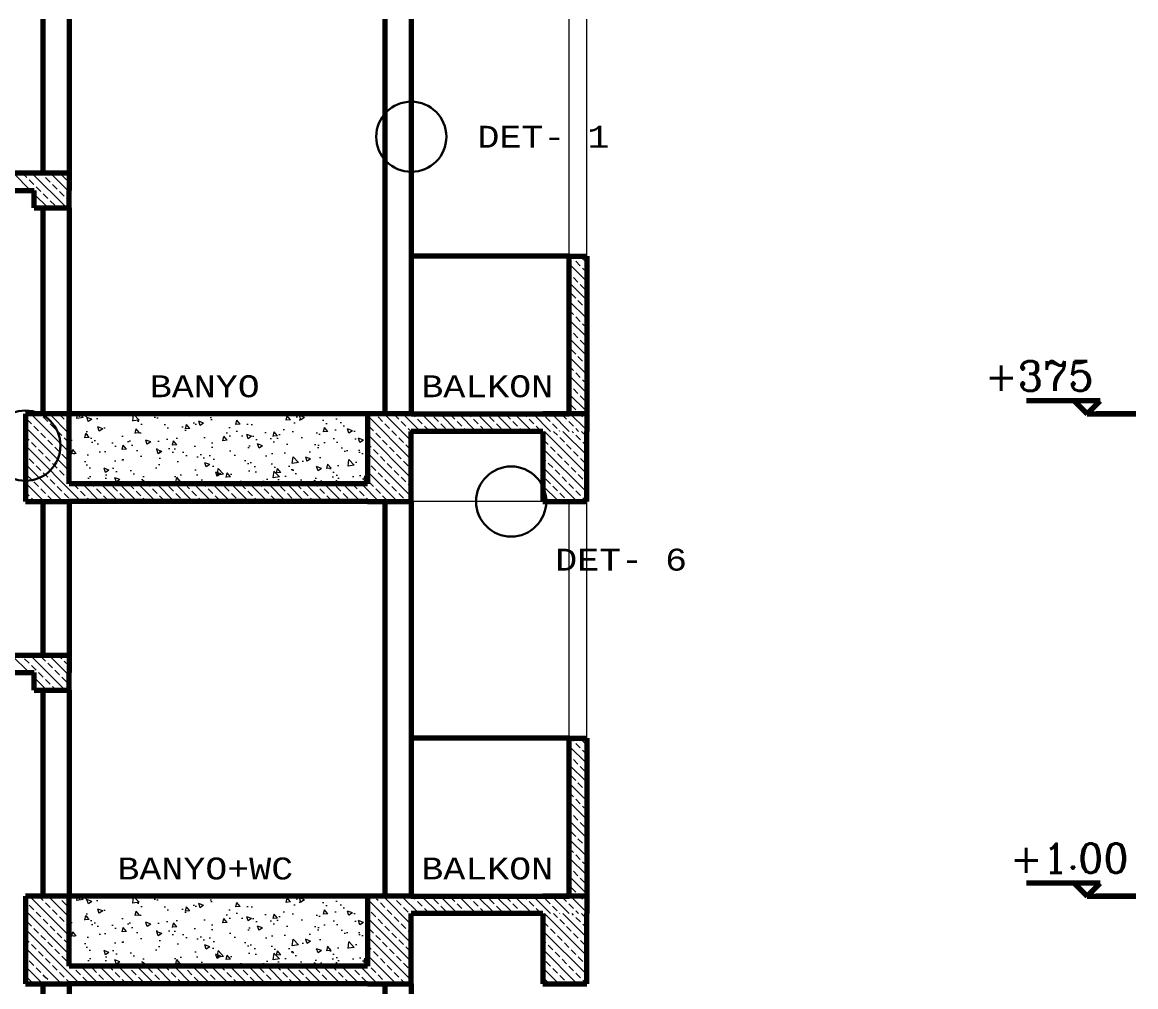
# Model space of a CAD drawing. Header units: millimetres. Extents: x 35860 to 71103, y -11298 to -8385.
# Drawn here: x 55175 to 55810, y -10515 to -9965 of the extents above; entities that cross this region are included whole.
import ezdxf
from ezdxf.enums import TextEntityAlignment as Align

# ---------------------------------------------------------------- set-up
doc = ezdxf.new("R2010")
doc.units = ezdxf.units.MM
doc.header["$MEASUREMENT"] = 0
doc.layers.get('0').update_dxf_attribs({"lineweight": 15})
for name, color, linetype, lineweight in [('02', 2, 'Continuous', 20), ('03_Yazı', 1, 'Continuous', 30), ('07', 3, 'Continuous', 70)]:
    doc.layers.add(name, color=color, linetype=linetype, lineweight=lineweight)
doc.styles.add('C', font='')
doc.styles.add('ROMANC', font='romanc', dxfattribs={"height": 0.11})
doc.styles.get('C').set_extended_font_data('Courier New Tur')

# ---------------------------------------------------------------- blocks, each defined once
blk = doc.blocks.new('DET_NO')
at = {"layer": '03_Yazı'}
blk.add_circle((0, 0), 20, dxfattribs=at)
at = {"layer": '03_Yazı', "style": 'C'}
blk.add_attdef('DET-1', text='', height=12.5, dxfattribs=at).set_placement((-30, 0), align=Align.MIDDLE_RIGHT)

msp = doc.modelspace()

# ---------------------------------------------------------------- hatches: boundary and pattern name
h = msp.add_hatch()
h.set_pattern_fill('AR-CONC', color=256, scale=4, style=0)
h.set_pattern_definition([(130, (104146.652, -325.935), (-28.690407, -2.510085), [3, -33]), (185, (104146.652, -325.935), (5.550053, 30.087685), [2.4, -26.4]), (79.5486, (104144.26, -326.144), (-23.140375, 27.577582), [2.549608, -28.045684]), (133.8158, (104146.65, -317.935), (-42.689642, -6.62076), [4.5, -49.5]), (83.3644, (104143.094, -318.487), (-37.386508, 38.964715), [3.82441, -42.06852]), (188.8158, (104146.65, -317.935), (-37.386478, 38.964744), [3.6, -39.6]), (159, (104142.652, -319.935), (-23.876282, -16.104756), [3, -33]), (214, (104142.652, -319.935), (-9.732613, 29.006002), [2.4, -26.4]), (108.5486, (104140.662, -321.277), (-33.608905, 12.90122), [2.549608, -28.045684]), (142.5, (104146.652, -325.935), (-0.4863942, 13.3157542), [0, -26.08, 0, -26.8, 0, -26.5]), (172.5, (104146.652, -325.935), (-10.5227815, 15.7764685), [0, -15.28, 0, -25.48, 0, -10.1]), (212.5, (104155.572, -325.935), (-21.3528974, -0.9021949), [0, -10, 0, -31.2, 0, -41.4]), (222.5, (104159.572, -325.935), (-23.327447, 4.004199), [0, -13, 0, -20.72, 0, -29.4])])
h.paths.add_polyline_path([(55202.08, -9913.42), (55372.08, -9913.42), (55372.08, -9953.42), (55202.08, -9953.42)])
h.paths.add_polyline_path([(55202.08, -10188.42), (55372.08, -10188.42), (55372.08, -10228.42), (55202.08, -10228.42)])
h = msp.add_hatch()
h.set_pattern_fill('AR-CONC', color=256, scale=4, style=0)
h.set_pattern_definition([(130, (104146.652, -600.935), (-28.690407, -2.510085), [3, -33]), (185, (104146.652, -600.935), (5.550053, 30.087685), [2.4, -26.4]), (79.5486, (104144.26, -601.144), (-23.140375, 27.577582), [2.549608, -28.045684]), (133.8158, (104146.65, -592.935), (-42.689642, -6.62076), [4.5, -49.5]), (83.3644, (104143.094, -593.487), (-37.386508, 38.964715), [3.82441, -42.06852]), (188.8158, (104146.65, -592.935), (-37.386478, 38.964744), [3.6, -39.6]), (159, (104142.652, -594.935), (-23.876282, -16.104756), [3, -33]), (214, (104142.652, -594.935), (-9.732613, 29.006002), [2.4, -26.4]), (108.5486, (104140.662, -596.277), (-33.608905, 12.90122), [2.549608, -28.045684]), (142.5, (104146.652, -600.935), (-0.4863942, 13.3157542), [0, -26.08, 0, -26.8, 0, -26.5]), (172.5, (104146.652, -600.935), (-10.5227815, 15.7764685), [0, -15.28, 0, -25.48, 0, -10.1]), (212.5, (104155.572, -600.935), (-21.3528974, -0.9021949), [0, -10, 0, -31.2, 0, -41.4]), (222.5, (104159.572, -600.935), (-23.327447, 4.004199), [0, -13, 0, -20.72, 0, -29.4])])
h.paths.add_polyline_path([(55202.08, -10188.42), (55372.08, -10188.42), (55372.08, -10228.42), (55202.08, -10228.42)])
h.paths.add_polyline_path([(55202.08, -10463.42), (55372.08, -10463.42), (55372.08, -10503.42), (55202.08, -10503.42)])
h = msp.add_hatch()
h.set_pattern_fill('ANSI33', color=256, scale=30, style=0)
h.set_pattern_definition([(135, (108030.7684, -484.8955), (5.3033009, 5.3033009), []), (135, (108025.465, -484.8955), (5.3033009, 5.3033009), [3.75, -1.875])])
h.paths.add_polyline_path([(55472.08, -10198.42), (55497.08, -10198.42), (55497.08, -10238.42), (55472.08, -10238.42)])
h = msp.add_hatch()
h.set_pattern_fill('AR-CONC', color=256, scale=4, style=0)
h.set_pattern_definition([(130, (104146.652, -875.935), (-28.690407, -2.510085), [3, -33]), (185, (104146.652, -875.935), (5.550053, 30.087685), [2.4, -26.4]), (79.5486, (104144.26, -876.144), (-23.140375, 27.577582), [2.549608, -28.045684]), (133.8158, (104146.65, -867.935), (-42.689642, -6.62076), [4.5, -49.5]), (83.3644, (104143.094, -868.487), (-37.386508, 38.964715), [3.82441, -42.06852]), (188.8158, (104146.65, -867.935), (-37.386478, 38.964744), [3.6, -39.6]), (159, (104142.652, -869.935), (-23.876282, -16.104756), [3, -33]), (214, (104142.652, -869.935), (-9.732613, 29.006002), [2.4, -26.4]), (108.5486, (104140.662, -871.277), (-33.608905, 12.90122), [2.549608, -28.045684]), (142.5, (104146.652, -875.935), (-0.4863942, 13.3157542), [0, -26.08, 0, -26.8, 0, -26.5]), (172.5, (104146.652, -875.935), (-10.5227815, 15.7764685), [0, -15.28, 0, -25.48, 0, -10.1]), (212.5, (104155.572, -875.935), (-21.3528974, -0.9021949), [0, -10, 0, -31.2, 0, -41.4]), (222.5, (104159.572, -875.935), (-23.327447, 4.004199), [0, -13, 0, -20.72, 0, -29.4])])
h.paths.add_polyline_path([(55202.08, -10463.42), (55202.08, -10503.42), (55372.08, -10503.42), (55372.08, -10463.42)])
h.paths.add_polyline_path([(55372.08, -10778.42), (55372.08, -10738.42), (55202.08, -10738.42), (55202.08, -10778.42)])
h = msp.add_hatch()
h.set_pattern_fill('ANSI33', color=256, scale=30, style=0)
h.set_pattern_definition([(135, (108030.7684, -759.8955), (5.3033009, 5.3033009), []), (135, (108025.465, -759.8955), (5.3033009, 5.3033009), [3.75, -1.875])])
h.paths.add_polyline_path([(55472.08, -10473.42), (55497.08, -10473.42), (55497.08, -10513.42), (55472.08, -10513.42)])

# ---------------------------------------------------------------- linework, layer by layer
for p, q in [((55487.08, -10098.42), (55487.08, -9963.42)), ((55497.08, -10098.42), (55497.08, -9963.42)), ((55180, -10060.98), (55170, -10050.98)), ((55177.91, -10053.59), (55175.3, -10050.98)), ((55181.89, -10057.57), (55179.24, -10054.92)), ((55200.61, -10070.98), (55180.61, -10050.98)), ((55187.19, -10052.27), (55185.91, -10050.98)), ((55191.17, -10056.25), (55188.52, -10053.59)), ((55202.08, -10061.85), (55191.21, -10050.98)), ((55200.45, -10054.92), (55197.8, -10052.27)), ((55202.08, -10051.25), (55201.82, -10050.98)), ((55185.87, -10061.55), (55183.22, -10058.9)), ((55195.15, -10060.22), (55192.5, -10057.57)), ((55199.13, -10064.2), (55196.47, -10061.55)), ((55202.08, -10056.55), (55201.78, -10056.25)), ((55190, -10070.98), (55182.08, -10063.07)), ((55184.54, -10070.83), (55182.08, -10068.37)), ((55189.85, -10065.53), (55187.19, -10062.87)), ((55193.82, -10069.5), (55191.17, -10066.85)), ((55202.08, -10067.16), (55200.45, -10065.53)), ((55195.3, -10070.98), (55195.15, -10070.83)), ((55489.48, -10100), (55487.91, -10098.42)), ((55497.08, -10102.3), (55493.21, -10098.42)), ((55497.08, -10112.9), (55487.08, -10102.9)), ((55493.46, -10103.97), (55490.81, -10101.32)), ((55497.08, -10107.6), (55494.79, -10105.3)), ((55488.16, -10109.28), (55487.08, -10108.21)), ((55492.13, -10113.26), (55489.48, -10110.6)), ((55497.08, -10123.51), (55487.08, -10113.51)), ((55496.11, -10117.23), (55493.46, -10114.58)), ((55497.08, -10134.12), (55487.08, -10124.12)), ((55490.81, -10122.54), (55488.16, -10119.88)), ((55494.79, -10126.51), (55492.13, -10123.86)), ((55489.48, -10131.82), (55487.08, -10129.42)), ((55497.08, -10128.81), (55496.11, -10127.84)), ((55497.08, -10144.72), (55487.08, -10134.72)), ((55493.46, -10135.79), (55490.81, -10133.14)), ((55497.08, -10139.42), (55494.79, -10137.12)), ((55488.16, -10141.1), (55487.08, -10140.03)), ((55492.13, -10145.08), (55489.48, -10142.42)), ((55497.08, -10155.33), (55487.08, -10145.33)), ((55496.11, -10149.05), (55493.46, -10146.4)), ((55497.08, -10165.94), (55487.08, -10155.94)), ((55490.81, -10154.36), (55488.16, -10151.7)), ((55494.79, -10158.33), (55492.13, -10155.68)), ((55489.48, -10163.64), (55487.08, -10161.24)), ((55497.08, -10160.63), (55496.11, -10159.66)), ((55497.08, -10176.54), (55487.08, -10166.54)), ((55493.46, -10167.61), (55490.81, -10164.96)), ((55497.08, -10171.24), (55494.79, -10168.94)), ((55488.16, -10172.92), (55487.08, -10171.85)), ((55492.13, -10176.9), (55489.48, -10174.24)), ((55497.08, -10187.15), (55487.08, -10177.15)), ((55496.11, -10180.87), (55493.46, -10178.22)), ((55202.08, -10210.35), (55180.16, -10188.42)), ((55185.87, -10188.83), (55185.46, -10188.42)), ((55202.08, -10199.74), (55190.77, -10188.42)), ((55199.13, -10191.48), (55196.47, -10188.83)), ((55202.08, -10189.13), (55201.37, -10188.42)), ((55376.79, -10188.83), (55376.38, -10188.42)), ((55397.08, -10203.82), (55381.68, -10188.42)), ((55390.05, -10191.48), (55387.39, -10188.83)), ((55402.29, -10198.42), (55392.29, -10188.42)), ((55399.33, -10190.15), (55397.59, -10188.42)), ((55412.9, -10198.42), (55402.9, -10188.42)), ((55408.61, -10188.83), (55408.2, -10188.42)), ((55423.5, -10198.42), (55413.5, -10188.42)), ((55421.86, -10191.48), (55419.21, -10188.83)), ((55434.11, -10198.42), (55424.11, -10188.42)), ((55431.15, -10190.15), (55429.41, -10188.42)), ((55444.72, -10198.42), (55434.72, -10188.42)), ((55440.43, -10188.83), (55440.02, -10188.42)), ((55455.32, -10198.42), (55445.32, -10188.42)), ((55453.68, -10191.48), (55451.03, -10188.83)), ((55465.93, -10198.42), (55455.93, -10188.42)), ((55462.97, -10190.15), (55461.23, -10188.42)), ((55476.54, -10198.42), (55466.54, -10188.42)), ((55472.25, -10188.83), (55471.84, -10188.42)), ((55487.14, -10198.42), (55477.14, -10188.42)), ((55485.5, -10191.48), (55482.85, -10188.83)), ((55497.08, -10197.76), (55487.08, -10187.76)), ((55490.81, -10186.18), (55488.16, -10183.52)), ((55494.79, -10190.15), (55492.13, -10187.5)), ((55180.56, -10194.13), (55177.91, -10191.48)), ((55184.54, -10198.11), (55181.89, -10195.46)), ((55189.85, -10192.81), (55187.19, -10190.15)), ((55193.82, -10196.78), (55191.17, -10194.13)), ((55202.08, -10194.44), (55200.45, -10192.81)), ((55397.08, -10214.43), (55372.08, -10189.43)), ((55375.46, -10198.11), (55372.81, -10195.46)), ((55380.76, -10192.81), (55378.11, -10190.15)), ((55384.74, -10196.78), (55382.09, -10194.13)), ((55394.02, -10195.46), (55391.37, -10192.81)), ((55403.3, -10194.13), (55400.65, -10191.48)), ((55407.28, -10198.11), (55404.63, -10195.46)), ((55412.58, -10192.81), (55409.93, -10190.15)), ((55416.56, -10196.78), (55413.91, -10194.13)), ((55425.84, -10195.46), (55423.19, -10192.81)), ((55435.12, -10194.13), (55432.47, -10191.48)), ((55439.1, -10198.11), (55436.45, -10195.46)), ((55444.4, -10192.81), (55441.75, -10190.15)), ((55448.38, -10196.78), (55445.73, -10194.13)), ((55457.66, -10195.46), (55455.01, -10192.81)), ((55466.94, -10194.13), (55464.29, -10191.48)), ((55470.92, -10198.11), (55468.27, -10195.46)), ((55476.22, -10192.81), (55473.57, -10190.15)), ((55480.2, -10196.78), (55477.55, -10194.13)), ((55489.48, -10195.46), (55486.83, -10192.81)), ((55497.08, -10192.45), (55496.11, -10191.48)), ((55202.08, -10220.95), (55177.08, -10195.95)), ((55179.24, -10203.41), (55177.08, -10201.26)), ((55188.52, -10202.09), (55185.87, -10199.43)), ((55197.8, -10200.76), (55195.15, -10198.11)), ((55397.08, -10225.03), (55372.08, -10200.03)), ((55379.44, -10202.09), (55376.79, -10199.43)), ((55388.72, -10200.76), (55386.07, -10198.11)), ((55397.08, -10198.52), (55395.35, -10196.78)), ((55418.2, -10198.42), (55417.89, -10198.11)), ((55428.81, -10198.42), (55427.17, -10196.78)), ((55450.02, -10198.42), (55449.71, -10198.11)), ((55460.63, -10198.42), (55458.99, -10196.78)), ((55481.84, -10198.42), (55481.53, -10198.11)), ((55492.45, -10198.42), (55490.81, -10196.78)), ((55208.95, -10238.42), (55177.08, -10206.56)), ((55183.22, -10207.39), (55180.56, -10204.74)), ((55192.5, -10206.06), (55189.85, -10203.41)), ((55196.47, -10210.04), (55193.82, -10207.39)), ((55201.78, -10204.74), (55199.13, -10202.09)), ((55374.14, -10207.39), (55372.08, -10205.34)), ((55383.42, -10206.06), (55380.76, -10203.41)), ((55387.39, -10210.04), (55384.74, -10207.39)), ((55392.7, -10204.74), (55390.05, -10202.09)), ((55396.67, -10208.72), (55394.02, -10206.06)), ((55177.91, -10212.69), (55177.08, -10211.86)), ((55181.89, -10216.67), (55179.24, -10214.02)), ((55187.19, -10211.37), (55184.54, -10208.72)), ((55191.17, -10215.34), (55188.52, -10212.69)), ((55200.45, -10214.02), (55197.8, -10211.37)), ((55397.08, -10235.64), (55372.08, -10210.64)), ((55378.11, -10211.37), (55375.46, -10208.72)), ((55382.09, -10215.34), (55379.44, -10212.69)), ((55391.37, -10214.02), (55388.72, -10211.37)), ((55198.34, -10238.42), (55177.08, -10217.17)), ((55185.87, -10220.65), (55183.22, -10218)), ((55195.15, -10219.32), (55192.5, -10216.67)), ((55199.13, -10223.3), (55196.47, -10220.65)), ((55202.08, -10215.65), (55201.78, -10215.34)), ((55372.81, -10216.67), (55372.08, -10215.94)), ((55376.79, -10220.65), (55374.14, -10218)), ((55386.07, -10219.32), (55383.42, -10216.67)), ((55390.05, -10223.3), (55387.39, -10220.65)), ((55395.35, -10218), (55392.7, -10215.34)), ((55397.08, -10219.73), (55396.67, -10219.32)), ((55180.56, -10225.95), (55177.91, -10223.3)), ((55189.85, -10224.62), (55187.19, -10221.97)), ((55193.82, -10228.6), (55191.17, -10225.95)), ((55202.08, -10226.26), (55200.45, -10224.62)), ((55389.26, -10238.42), (55372.08, -10221.25)), ((55380.76, -10224.62), (55378.11, -10221.97)), ((55384.74, -10228.6), (55382.09, -10225.95)), ((55394.02, -10227.28), (55391.37, -10224.62)), ((55187.73, -10238.42), (55177.08, -10227.77)), ((55179.24, -10235.23), (55177.08, -10233.08)), ((55184.54, -10229.93), (55181.89, -10227.28)), ((55188.52, -10233.91), (55185.87, -10231.25)), ((55197.8, -10232.58), (55195.15, -10229.93)), ((55207.08, -10231.25), (55204.43, -10228.6)), ((55211.06, -10235.23), (55208.41, -10232.58)), ((55219.55, -10238.42), (55209.55, -10228.42)), ((55216.36, -10229.93), (55214.86, -10228.42)), ((55220.34, -10233.91), (55217.69, -10231.25)), ((55230.16, -10238.42), (55220.16, -10228.42)), ((55225.64, -10228.6), (55225.46, -10228.42)), ((55229.62, -10232.58), (55226.97, -10229.93)), ((55240.77, -10238.42), (55230.77, -10228.42)), ((55238.9, -10231.25), (55236.25, -10228.6)), ((55242.88, -10235.23), (55240.23, -10232.58)), ((55251.37, -10238.42), (55241.37, -10228.42)), ((55248.18, -10229.93), (55246.68, -10228.42)), ((55252.16, -10233.91), (55249.51, -10231.25)), ((55261.98, -10238.42), (55251.98, -10228.42)), ((55257.46, -10228.6), (55257.28, -10228.42)), ((55261.44, -10232.58), (55258.79, -10229.93)), ((55272.59, -10238.42), (55262.59, -10228.42)), ((55270.72, -10231.25), (55268.07, -10228.6)), ((55274.7, -10235.23), (55272.05, -10232.58)), ((55283.19, -10238.42), (55273.19, -10228.42)), ((55280, -10229.93), (55278.5, -10228.42)), ((55283.98, -10233.91), (55281.33, -10231.25)), ((55293.8, -10238.42), (55283.8, -10228.42)), ((55289.28, -10228.6), (55289.1, -10228.42)), ((55293.26, -10232.58), (55290.61, -10229.93)), ((55304.41, -10238.42), (55294.41, -10228.42)), ((55302.54, -10231.25), (55299.89, -10228.6)), ((55306.52, -10235.23), (55303.87, -10232.58)), ((55315.01, -10238.42), (55305.01, -10228.42)), ((55311.82, -10229.93), (55310.32, -10228.42)), ((55315.8, -10233.91), (55313.15, -10231.25)), ((55325.62, -10238.42), (55315.62, -10228.42)), ((55321.1, -10228.6), (55320.92, -10228.42)), ((55325.08, -10232.58), (55322.43, -10229.93)), ((55336.23, -10238.42), (55326.23, -10228.42)), ((55334.36, -10231.25), (55331.71, -10228.6)), ((55338.34, -10235.23), (55335.69, -10232.58)), ((55346.83, -10238.42), (55336.83, -10228.42)), ((55343.64, -10229.93), (55342.14, -10228.42)), ((55347.62, -10233.91), (55344.97, -10231.25)), ((55357.44, -10238.42), (55347.44, -10228.42)), ((55352.92, -10228.6), (55352.74, -10228.42)), ((55356.9, -10232.58), (55354.25, -10229.93)), ((55368.05, -10238.42), (55358.05, -10228.42)), ((55366.18, -10231.25), (55363.53, -10228.6)), ((55370.16, -10235.23), (55367.51, -10232.58)), ((55378.65, -10238.42), (55368.65, -10228.42)), ((55375.46, -10229.93), (55372.81, -10227.28)), ((55379.44, -10233.91), (55376.79, -10231.25)), ((55388.72, -10232.58), (55386.07, -10229.93)), ((55397.08, -10230.34), (55395.35, -10228.6)), ((55177.13, -10238.42), (55177.08, -10238.38)), ((55182.43, -10238.42), (55180.56, -10236.56)), ((55192.5, -10237.88), (55189.85, -10235.23)), ((55201.78, -10236.56), (55199.13, -10233.91)), ((55203.64, -10238.42), (55203.1, -10237.88)), ((55214.25, -10238.42), (55212.38, -10236.56)), ((55224.32, -10237.88), (55221.67, -10235.23)), ((55233.6, -10236.56), (55230.95, -10233.91)), ((55235.46, -10238.42), (55234.92, -10237.88)), ((55246.07, -10238.42), (55244.2, -10236.56)), ((55256.14, -10237.88), (55253.49, -10235.23)), ((55265.42, -10236.56), (55262.77, -10233.91)), ((55267.28, -10238.42), (55266.74, -10237.88)), ((55277.89, -10238.42), (55276.02, -10236.56)), ((55287.96, -10237.88), (55285.3, -10235.23)), ((55297.24, -10236.56), (55294.59, -10233.91)), ((55299.1, -10238.42), (55298.56, -10237.88)), ((55309.71, -10238.42), (55307.84, -10236.56)), ((55319.78, -10237.88), (55317.12, -10235.23)), ((55329.06, -10236.56), (55326.41, -10233.91)), ((55330.92, -10238.42), (55330.38, -10237.88)), ((55341.53, -10238.42), (55339.66, -10236.56)), ((55351.6, -10237.88), (55348.94, -10235.23)), ((55360.88, -10236.56), (55358.23, -10233.91)), ((55362.74, -10238.42), (55362.2, -10237.88)), ((55373.35, -10238.42), (55371.48, -10236.56)), ((55383.42, -10237.88), (55380.76, -10235.23)), ((55392.7, -10236.56), (55390.05, -10233.91)), ((55394.56, -10238.42), (55394.02, -10237.88)), ((55487.08, -10373.42), (55487.08, -10238.42)), ((55497.08, -10373.42), (55497.08, -10238.42)), ((55179.23, -10335.98), (55169.23, -10325.98)), ((55179.24, -10330.69), (55176.59, -10328.04)), ((55199.83, -10345.98), (55179.83, -10325.98)), ((55188.52, -10329.37), (55185.87, -10326.71)), ((55202.08, -10337.63), (55190.44, -10325.98)), ((55197.8, -10328.04), (55195.74, -10325.98)), ((55202.08, -10327.02), (55201.05, -10325.98)), ((55183.22, -10334.67), (55180.56, -10332.02)), ((55192.5, -10333.34), (55189.85, -10330.69)), ((55196.47, -10337.32), (55193.82, -10334.67)), ((55201.78, -10332.02), (55199.13, -10329.37)), ((55189.23, -10345.98), (55182.08, -10338.84)), ((55187.19, -10338.65), (55184.54, -10335.99)), ((55191.17, -10342.62), (55188.52, -10339.97)), ((55200.45, -10341.3), (55197.8, -10338.65)), ((55183.92, -10345.98), (55183.22, -10345.28)), ((55194.53, -10345.98), (55192.5, -10343.95)), ((55202.08, -10342.93), (55201.78, -10342.62)), ((55497.08, -10387.9), (55487.08, -10377.9)), ((55489.48, -10375), (55487.91, -10373.42)), ((55493.46, -10378.97), (55490.81, -10376.32)), ((55497.08, -10377.3), (55493.21, -10373.42)), ((55488.16, -10384.28), (55487.08, -10383.21)), ((55492.13, -10388.26), (55489.48, -10385.6)), ((55497.08, -10382.6), (55494.79, -10380.3)), ((55497.08, -10398.51), (55487.08, -10388.51)), ((55496.11, -10392.23), (55493.46, -10389.58)), ((55490.81, -10397.54), (55488.16, -10394.88)), ((55497.08, -10409.12), (55487.08, -10399.12)), ((55489.48, -10406.82), (55487.08, -10404.42)), ((55494.79, -10401.51), (55492.13, -10398.86)), ((55497.08, -10403.81), (55496.11, -10402.84)), ((55497.08, -10419.72), (55487.08, -10409.72)), ((55493.46, -10410.79), (55490.81, -10408.14)), ((55488.16, -10416.1), (55487.08, -10415.03)), ((55492.13, -10420.08), (55489.48, -10417.42)), ((55497.08, -10414.42), (55494.79, -10412.12)), ((55497.08, -10430.33), (55487.08, -10420.33)), ((55496.11, -10424.05), (55493.46, -10421.4)), ((55490.81, -10429.36), (55488.16, -10426.7)), ((55497.08, -10440.94), (55487.08, -10430.94)), ((55489.48, -10438.64), (55487.08, -10436.24)), ((55494.79, -10433.33), (55492.13, -10430.68)), ((55497.08, -10435.63), (55496.11, -10434.66)), ((55497.08, -10451.54), (55487.08, -10441.54)), ((55493.46, -10442.61), (55490.81, -10439.96)), ((55488.16, -10447.92), (55487.08, -10446.85)), ((55492.13, -10451.9), (55489.48, -10449.24)), ((55497.08, -10446.24), (55494.79, -10443.94)), ((55497.08, -10462.15), (55487.08, -10452.15)), ((55496.11, -10455.87), (55493.46, -10453.22)), ((55490.81, -10461.18), (55488.16, -10458.52)), ((55177.91, -10467.25), (55177.08, -10466.42)), ((55202.08, -10486.12), (55179.39, -10463.42)), ((55187.19, -10465.93), (55184.69, -10463.42)), ((55191.17, -10469.9), (55188.52, -10467.25)), ((55202.08, -10475.51), (55189.99, -10463.42)), ((55196.47, -10464.6), (55195.3, -10463.42)), ((55200.45, -10468.58), (55197.8, -10465.93)), ((55202.08, -10464.91), (55200.6, -10463.42)), ((55397.08, -10490.2), (55372.98, -10466.1)), ((55378.11, -10465.93), (55377.28, -10465.09)), ((55382.09, -10469.9), (55379.44, -10467.25)), ((55397.08, -10479.59), (55381.57, -10464.08)), ((55387.39, -10464.6), (55386.22, -10463.42)), ((55391.37, -10468.58), (55388.72, -10465.93)), ((55401.52, -10473.42), (55391.52, -10463.42)), ((55399.33, -10465.15), (55397.59, -10463.42)), ((55403.3, -10469.13), (55400.65, -10466.48)), ((55412.9, -10473.42), (55402.9, -10463.42)), ((55408.61, -10463.83), (55408.2, -10463.42)), ((55412.58, -10467.81), (55409.93, -10465.15)), ((55423.5, -10473.42), (55413.5, -10463.42)), ((55421.86, -10466.48), (55419.21, -10463.83)), ((55425.84, -10470.46), (55423.19, -10467.81)), ((55434.11, -10473.42), (55424.11, -10463.42)), ((55431.15, -10465.15), (55429.41, -10463.42)), ((55435.12, -10469.13), (55432.47, -10466.48)), ((55444.72, -10473.42), (55434.72, -10463.42)), ((55440.43, -10463.83), (55440.02, -10463.42)), ((55444.4, -10467.81), (55441.75, -10465.15)), ((55455.32, -10473.42), (55445.32, -10463.42)), ((55453.68, -10466.48), (55451.03, -10463.83)), ((55457.66, -10470.46), (55455.01, -10467.81)), ((55465.93, -10473.42), (55455.93, -10463.42)), ((55462.97, -10465.15), (55461.23, -10463.42)), ((55466.94, -10469.13), (55464.29, -10466.48)), ((55476.54, -10473.42), (55466.54, -10463.42)), ((55472.25, -10463.83), (55471.84, -10463.42)), ((55476.22, -10467.81), (55473.57, -10465.15)), ((55487.14, -10473.42), (55477.14, -10463.42)), ((55485.5, -10466.48), (55482.85, -10463.83)), ((55489.48, -10470.46), (55486.83, -10467.81)), ((55497.08, -10472.76), (55487.08, -10462.76)), ((55494.79, -10465.15), (55492.13, -10462.5)), ((55497.08, -10467.45), (55496.11, -10466.48)), ((55202.08, -10496.73), (55177.08, -10471.73)), ((55181.89, -10471.23), (55179.24, -10468.58)), ((55185.87, -10475.21), (55183.22, -10472.55)), ((55195.15, -10473.88), (55192.5, -10471.23)), ((55202.08, -10470.21), (55201.78, -10469.9)), ((55372.81, -10471.23), (55372.08, -10470.5)), ((55376.79, -10475.21), (55374.14, -10472.55)), ((55386.07, -10473.88), (55383.42, -10471.23)), ((55395.35, -10472.55), (55392.7, -10469.9)), ((55397.08, -10474.29), (55396.67, -10473.88)), ((55407.28, -10473.11), (55404.63, -10470.46)), ((55416.56, -10471.78), (55413.91, -10469.13)), ((55418.2, -10473.42), (55417.89, -10473.11)), ((55428.81, -10473.42), (55427.17, -10471.78)), ((55439.1, -10473.11), (55436.45, -10470.46)), ((55448.38, -10471.78), (55445.73, -10469.13)), ((55450.02, -10473.42), (55449.71, -10473.11)), ((55460.63, -10473.42), (55458.99, -10471.78)), ((55470.92, -10473.11), (55468.27, -10470.46)), ((55480.2, -10471.78), (55477.55, -10469.13)), ((55481.84, -10473.42), (55481.53, -10473.11)), ((55492.45, -10473.42), (55490.81, -10471.78)), ((55180.56, -10480.51), (55177.91, -10477.86)), ((55189.85, -10479.18), (55187.19, -10476.53)), ((55193.82, -10483.16), (55191.17, -10480.51)), ((55199.13, -10477.86), (55196.47, -10475.21)), ((55202.08, -10480.82), (55200.45, -10479.18)), ((55397.08, -10500.81), (55372.08, -10475.81)), ((55380.76, -10479.18), (55378.11, -10476.53)), ((55384.74, -10483.16), (55382.09, -10480.51)), ((55390.05, -10477.86), (55387.39, -10475.21)), ((55394.02, -10481.84), (55391.37, -10479.18)), ((55201.29, -10506.54), (55177.08, -10482.33)), ((55184.54, -10484.49), (55181.89, -10481.84)), ((55188.52, -10488.46), (55185.87, -10485.81)), ((55197.8, -10487.14), (55195.15, -10484.49)), ((55397.08, -10511.41), (55372.08, -10486.41)), ((55375.46, -10484.49), (55372.81, -10481.84)), ((55379.44, -10488.46), (55376.79, -10485.81)), ((55388.72, -10487.14), (55386.07, -10484.49)), ((55397.08, -10484.9), (55395.35, -10483.16)), ((55179.24, -10489.79), (55177.08, -10487.64)), ((55192.71, -10508.56), (55177.08, -10492.94)), ((55183.22, -10493.77), (55180.56, -10491.12)), ((55192.5, -10492.44), (55189.85, -10489.79)), ((55196.47, -10496.42), (55193.82, -10493.77)), ((55201.78, -10491.12), (55199.13, -10488.46)), ((55374.14, -10493.77), (55372.08, -10491.72)), ((55383.42, -10492.44), (55380.76, -10489.79)), ((55387.39, -10496.42), (55384.74, -10493.77)), ((55392.7, -10491.12), (55390.05, -10488.46)), ((55396.67, -10495.09), (55394.02, -10492.44)), ((55177.91, -10499.07), (55177.08, -10498.24)), ((55187.19, -10497.74), (55184.54, -10495.09)), ((55191.17, -10501.72), (55188.52, -10499.07)), ((55200.45, -10500.4), (55197.8, -10497.74)), ((55388.49, -10513.42), (55372.08, -10497.02)), ((55378.11, -10497.74), (55375.46, -10495.09)), ((55382.09, -10501.72), (55379.44, -10499.07)), ((55391.37, -10500.4), (55388.72, -10497.74)), ((55184.13, -10510.59), (55177.08, -10503.55)), ((55181.89, -10503.05), (55179.24, -10500.4)), ((55185.87, -10507.03), (55183.22, -10504.37)), ((55195.15, -10505.7), (55192.5, -10503.05)), ((55208.17, -10513.42), (55201.29, -10506.54)), ((55202.08, -10502.03), (55201.78, -10501.72)), ((55204.43, -10504.37), (55203.48, -10503.42)), ((55208.41, -10508.35), (55205.76, -10505.7)), ((55209.88, -10504.52), (55208.78, -10503.42)), ((55218.78, -10513.42), (55209.88, -10504.52)), ((55217.69, -10507.03), (55215.04, -10504.37)), ((55229.39, -10513.42), (55219.39, -10503.42)), ((55226.97, -10505.7), (55224.69, -10503.42)), ((55239.99, -10513.42), (55229.99, -10503.42)), ((55236.25, -10504.37), (55235.3, -10503.42)), ((55240.23, -10508.35), (55237.58, -10505.7)), ((55250.6, -10513.42), (55240.6, -10503.42)), ((55249.51, -10507.03), (55246.86, -10504.37)), ((55261.21, -10513.42), (55251.21, -10503.42)), ((55258.79, -10505.7), (55256.51, -10503.42)), ((55271.81, -10513.42), (55261.81, -10503.42)), ((55268.07, -10504.37), (55267.12, -10503.42)), ((55272.05, -10508.35), (55269.4, -10505.7)), ((55282.42, -10513.42), (55272.42, -10503.42)), ((55281.33, -10507.03), (55278.68, -10504.37)), ((55293.03, -10513.42), (55283.03, -10503.42)), ((55290.61, -10505.7), (55288.33, -10503.42)), ((55303.63, -10513.42), (55293.63, -10503.42)), ((55299.89, -10504.37), (55298.94, -10503.42)), ((55303.87, -10508.35), (55301.21, -10505.7)), ((55314.24, -10513.42), (55304.24, -10503.42)), ((55313.15, -10507.03), (55310.5, -10504.37)), ((55324.85, -10513.42), (55314.85, -10503.42)), ((55322.43, -10505.7), (55320.15, -10503.42)), ((55335.45, -10513.42), (55325.45, -10503.42)), ((55331.71, -10504.37), (55330.76, -10503.42)), ((55335.69, -10508.35), (55333.03, -10505.7)), ((55346.06, -10513.42), (55336.06, -10503.42)), ((55344.97, -10507.03), (55342.32, -10504.37)), ((55356.67, -10513.42), (55346.67, -10503.42)), ((55354.25, -10505.7), (55351.97, -10503.42)), ((55367.27, -10513.42), (55357.27, -10503.42)), ((55363.53, -10504.37), (55362.58, -10503.42)), ((55367.51, -10508.35), (55364.85, -10505.7)), ((55377.88, -10513.42), (55367.88, -10503.42)), ((55372.81, -10503.05), (55372.08, -10502.32)), ((55376.79, -10507.03), (55374.14, -10504.37)), ((55386.07, -10505.7), (55383.42, -10503.05)), ((55395.35, -10504.37), (55392.7, -10501.72)), ((55397.08, -10506.11), (55396.67, -10505.7)), ((55179.83, -10511.6), (55177.91, -10509.68)), ((55180.56, -10512.33), (55179.83, -10511.6)), ((55186.96, -10513.42), (55184.13, -10510.59)), ((55188.42, -10509.58), (55187.19, -10508.35)), ((55189.85, -10511), (55188.42, -10509.58)), ((55192.26, -10513.42), (55191.17, -10512.33)), ((55197.57, -10513.42), (55192.71, -10508.56)), ((55197, -10507.55), (55196.47, -10507.03)), ((55199.13, -10509.68), (55197, -10507.55)), ((55202.87, -10513.42), (55200.45, -10511)), ((55212.38, -10512.33), (55209.73, -10509.68)), ((55221.67, -10511), (55219.01, -10508.35)), ((55224.08, -10513.42), (55222.99, -10512.33)), ((55230.95, -10509.68), (55228.29, -10507.03)), ((55234.69, -10513.42), (55232.27, -10511)), ((55244.2, -10512.33), (55241.55, -10509.68)), ((55253.49, -10511), (55250.83, -10508.35)), ((55255.9, -10513.42), (55254.81, -10512.33)), ((55262.77, -10509.68), (55260.11, -10507.03)), ((55266.51, -10513.42), (55264.09, -10511)), ((55276.02, -10512.33), (55273.37, -10509.68)), ((55285.3, -10511), (55282.65, -10508.35)), ((55287.72, -10513.42), (55286.63, -10512.33)), ((55294.59, -10509.68), (55291.93, -10507.03)), ((55298.33, -10513.42), (55295.91, -10511)), ((55307.84, -10512.33), (55305.19, -10509.68)), ((55317.12, -10511), (55314.47, -10508.35)), ((55319.54, -10513.42), (55318.45, -10512.33)), ((55326.41, -10509.68), (55323.75, -10507.03)), ((55330.15, -10513.42), (55327.73, -10511)), ((55339.66, -10512.33), (55337.01, -10509.68)), ((55348.94, -10511), (55346.29, -10508.35)), ((55351.36, -10513.42), (55350.27, -10512.33)), ((55358.23, -10509.68), (55355.57, -10507.03)), ((55361.97, -10513.42), (55359.55, -10511)), ((55371.48, -10512.33), (55368.83, -10509.68)), ((55380.76, -10511), (55378.11, -10508.35)), ((55383.18, -10513.42), (55382.09, -10512.33)), ((55390.05, -10509.68), (55387.39, -10507.03)), ((55393.79, -10513.42), (55391.37, -10511))]:
    msp.add_line(p, q)
at = {"layer": '02'}
msp.add_line((55472.08, -10238.42), (55397.08, -10238.42), dxfattribs=at)
at = {"layer": '07'}
for p, q in [((55187.08, -9963.42), (55187.08, -10050.98)), ((55202.08, -9963.42), (55202.08, -10050.98)), ((55382.08, -9963.42), (55382.08, -10188.42)), ((55397.08, -9963.42), (55397.08, -10188.42)), ((55134.91, -10050.98), (55202.08, -10050.98)), ((55202.08, -10050.98), (55202.08, -10060.98)), ((55156.62, -10060.98), (55182.08, -10060.98)), ((55182.08, -10070.98), (55182.08, -10060.98)), ((55202.08, -10070.98), (55202.08, -10060.98)), ((55182.08, -10070.98), (55202.08, -10070.98)), ((55187.08, -10070.98), (55187.08, -10188.42)), ((55202.08, -10070.98), (55202.08, -10188.42)), ((55487.08, -10098.42), (55397.08, -10098.42)), ((55487.08, -10188.42), (55487.08, -10098.42)), ((55487.08, -10098.42), (55497.08, -10098.42)), ((55497.08, -10098.42), (55497.08, -10198.42)), ((55789.81, -10181.05), (55747.88, -10181.05)), ((55789.81, -10181.05), (55747.88, -10181.05)), ((55775.07, -10181.05), (55782.44, -10188.42)), ((55782.44, -10188.42), (55789.81, -10181.05)), ((55202.08, -10188.42), (55177.08, -10188.42)), ((55202.08, -10188.42), (55177.08, -10188.42)), ((55177.08, -10188.42), (55177.08, -10198.42)), ((55202.08, -10228.42), (55202.08, -10188.42)), ((55372.08, -10188.42), (55202.08, -10188.42)), ((55397.08, -10188.42), (55372.08, -10188.42)), ((55372.08, -10188.42), (55372.08, -10228.42)), ((55397.08, -10188.42), (55487.08, -10188.42)), ((55497.08, -10188.42), (55472.08, -10188.42)), ((55782.44, -10188.42), (55810.12, -10188.42)), ((55810.12, -10188.42), (55787.62, -10188.42)), ((55177.08, -10198.42), (55177.08, -10238.42)), ((55397.08, -10238.42), (55397.08, -10198.42)), ((55472.08, -10198.42), (55397.08, -10198.42)), ((55472.08, -10198.42), (55472.08, -10238.42)), ((55497.08, -10238.42), (55497.08, -10198.42)), ((55372.08, -10228.42), (55202.08, -10228.42)), ((55177.08, -10238.42), (55202.08, -10238.42)), ((55187.08, -10238.42), (55187.08, -10325.98)), ((55372.08, -10238.42), (55202.08, -10238.42)), ((55202.08, -10238.42), (55202.08, -10325.98)), ((55372.08, -10238.42), (55397.08, -10238.42)), ((55382.08, -10238.42), (55382.08, -10463.42)), ((55397.08, -10238.42), (55397.08, -10463.42)), ((55472.08, -10238.42), (55497.08, -10238.42)), ((55134.91, -10325.98), (55202.08, -10325.98)), ((55202.08, -10325.98), (55202.08, -10335.98)), ((55156.62, -10335.98), (55182.08, -10335.98)), ((55182.08, -10345.98), (55182.08, -10335.98)), ((55202.08, -10345.98), (55202.08, -10335.98)), ((55182.08, -10345.98), (55202.08, -10345.98)), ((55187.08, -10345.98), (55187.08, -10463.42)), ((55202.08, -10345.98), (55202.08, -10463.42)), ((55487.08, -10373.42), (55397.08, -10373.42)), ((55487.08, -10463.42), (55487.08, -10373.42)), ((55487.08, -10373.42), (55497.08, -10373.42)), ((55497.08, -10373.42), (55497.08, -10473.42)), ((55789.81, -10456.05), (55747.88, -10456.05)), ((55789.81, -10456.05), (55747.88, -10456.05)), ((55775.07, -10456.05), (55782.44, -10463.42)), ((55782.44, -10463.42), (55789.81, -10456.05)), ((55202.08, -10463.42), (55177.08, -10463.42)), ((55202.08, -10463.42), (55177.08, -10463.42)), ((55177.08, -10463.42), (55177.08, -10473.42)), ((55202.08, -10503.42), (55202.08, -10463.42)), ((55372.08, -10463.42), (55202.08, -10463.42)), ((55397.08, -10463.42), (55372.08, -10463.42)), ((55372.08, -10463.42), (55372.08, -10503.42)), ((55397.08, -10463.42), (55487.08, -10463.42)), ((55497.08, -10463.42), (55472.08, -10463.42)), ((55782.44, -10463.42), (55810.12, -10463.42)), ((55810.12, -10463.42), (55787.62, -10463.42)), ((55177.08, -10473.42), (55177.08, -10513.42)), ((55397.08, -10513.42), (55397.08, -10473.42)), ((55472.08, -10473.42), (55397.08, -10473.42)), ((55472.08, -10473.42), (55472.08, -10513.42)), ((55497.08, -10513.42), (55497.08, -10473.42)), ((55372.08, -10503.42), (55202.08, -10503.42)), ((55177.08, -10513.42), (55202.08, -10513.42)), ((55187.08, -10513.42), (55187.08, -10600.98)), ((55372.08, -10513.42), (55202.08, -10513.42)), ((55202.08, -10513.42), (55202.08, -10600.98)), ((55372.08, -10513.42), (55397.08, -10513.42)), ((55382.08, -10513.42), (55382.08, -10738.42)), ((55397.08, -10513.42), (55397.08, -10738.42)), ((55472.08, -10513.42), (55497.08, -10513.42))]:
    msp.add_line(p, q, dxfattribs=at)

# ---------------------------------------------------------------- block references
at = {"layer": '03_Yazı'}
ref = msp.add_blockref('DET_NO', (55397.08, -10030.39), dxfattribs=dict(at, xscale=-1))
ref.add_attrib('DET-1', 'DET- 1', dxfattribs={"height": 12.5, "style": 'C'}).set_placement((55510, -10030.39), align=Align.MIDDLE_RIGHT)
ref = msp.add_blockref('DET_NO', (55177.08, -10206.56), dxfattribs=dict(at, xscale=-1))
ref.add_attrib('DET-1', 'DET- 2', dxfattribs={"height": 12.5, "style": 'C'}).set_placement((55168.55, -10175.24), align=Align.MIDDLE_RIGHT)
ref = msp.add_blockref('DET_NO', (55454.01, -10238.42), dxfattribs=dict(at, xscale=-1))
ref.add_attrib('DET-1', 'DET- 6', dxfattribs={"height": 12.5, "style": 'C'}).set_placement((55554.33, -10271.56), align=Align.MIDDLE_RIGHT)

# ---------------------------------------------------------------- texts
at = {"layer": '03_Yazı', "style": 'ROMANC'}
for s, p in [('+375', (55724.12, -10175.25)), ('+1.00', (55738.38, -10450.25))]:
    msp.add_text(s, height=16.8, dxfattribs=at).set_placement(p)
at = {"layer": '03_Yazı', "style": 'C'}
for tag, p in [('BANYO', (55279.34, -10172.68)), ('BALKON', (55440.39, -10172.68)), ('BANYO+WC', (55279.64, -10447.68)), ('BALKON', (55440.39, -10447.68))]:
    msp.add_attdef(tag, text='A:10.00m2', height=12.5, dxfattribs=at).set_placement(p, align=Align.MIDDLE_CENTER)

doc.saveas('drawing.dxf')
